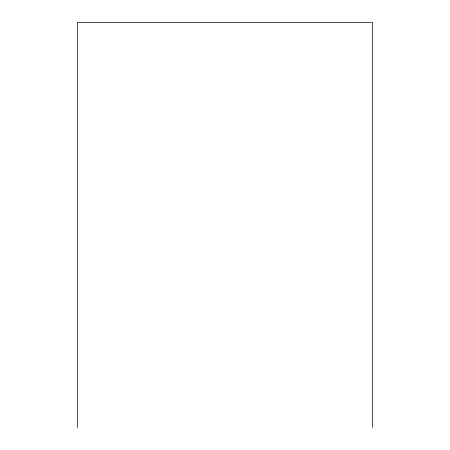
<?xml version="1.0" encoding="UTF-8"?>
<svg xmlns="http://www.w3.org/2000/svg" width="450" height="450" viewBox="0 0 450 450"><rect width="100%" height="100%" fill="white"/><g stroke="black" fill="none" stroke-linecap="round" stroke-linejoin="round"><path stroke-width="0.67" d="M372.623 427.5L372.623 22.5L77.377 22.5L77.377 427.5"/></g></svg>
